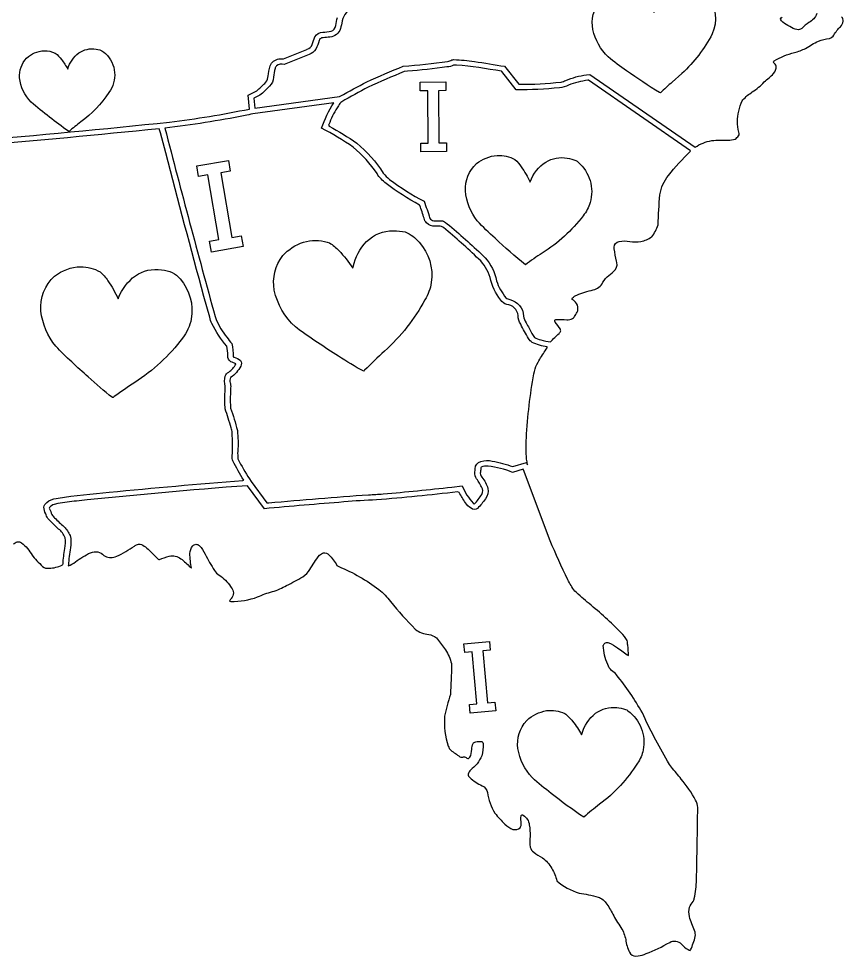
# Model space of a CAD drawing. Extents: x 0.9 to 94, y 1.8 to 57.4.
# Drawn here: x 66.45 to 85.36, y 5.28 to 26.79 of the extents above; entities that cross this region are included whole.
import ezdxf

# ---------------------------------------------------------------- set-up
doc = ezdxf.new("R2010")
doc.units = 0
doc.linetypes.add('0', pattern=[0])
doc.layers.add('1', color=7, linetype='0')

msp = doc.modelspace()

# ---------------------------------------------------------------- linework, layer by layer
at = {"layer": '1'}
for points in [[(81.024353, 26.939346, -0.14901), (81.2985, 27.414087, -0.18923), (81.762039, 27.576298, -0.058611), (81.972481, 27.549782, -0.134539), (82.242416, 27.326639, -0.276992), (82.353096, 26.441353, -0.083082), (81.657738, 25.532623), (81.437706, 25.338058, 0.023845), (81.166924, 25.089699), (81.147003, 25.095261, -0.019576), (80.389595, 25.599312, -0.024613), (79.967377, 25.914139, -0.143265), (79.616066, 26.544304, -0.219817), (79.779701, 27.189156, -0.148303), (80.218216, 27.432484, -0.138417), (80.625259, 27.38871, -0.078254), (80.818306, 27.208897, -0.040333), (81.02282, 26.932053)], [(67.576149, 25.640038, -0.159488), (67.826157, 26.006037, -0.199084), (68.223808, 26.09206), (68.261368, 26.085701, -0.18472), (68.439514, 25.99135, -0.381549), (68.516235, 25.096977, -0.087638), (67.873672, 24.424034, 0.022132), (67.605713, 24.206306), (67.588417, 24.212234, -0.023618), (66.732964, 24.877197, -0.166359), (66.46888, 25.437597, -0.202485), (66.626808, 25.884857, -0.17885), (67.033676, 26.057154, -0.108603), (67.287773, 26.001793, -0.082072), (67.429955, 25.853058, -0.039371), (67.574181, 25.632889)], [(80.715355, 21.681122, 0.10532), (80.967201, 21.787437, 0.093911), (81.111877, 22.059334, -0.016145), (81.154572, 22.753506, -0.138404), (81.350151, 23.195778, -0.030127), (81.849182, 23.745171), (81.858032, 23.762367), (79.517891, 25.378754), (79.500763, 25.37989, 0.058528), (79.058693, 25.268425, -0.104777), (78.853485, 25.208496, -0.030662), (77.859627, 25.162621), (77.525558, 25.580208), (77.520363, 25.58461, 0.023502), (76.485558, 25.72859), (76.453918, 25.728359), (76.42234, 25.726456, -0.09169), (76.270676, 25.684456, -0.016435), (75.363335, 25.585199), (75.287384, 25.577652, 0.010416), (74.46347, 25.219879, 0.008588), (73.855743, 24.885588, 0.085771), (73.780067, 24.794821, 0.057286), (73.581047, 24.411201), (73.55423, 24.345634), (73.569542, 24.326263, -0.027154), (74.201752, 23.938408, -0.074451), (74.810417, 23.248611, 0.066419), (74.956177, 23.105331, 0.042476), (75.744644, 22.602875, -0.023131), (75.873405, 22.222565, 0.293282), (75.972214, 22.156792, 0.015068), (76.14537, 22.153831, -0.15481), (76.234207, 22.118423), (76.277763, 22.08651), (76.33046, 22.044884, -0.017886), (77.147728, 21.304771, -0.138062), (77.406044, 20.778694, 0.084131), (77.622185, 20.383354, 0.148096), (77.709557, 20.350393, -0.33396), (78.027924, 19.968884, 0.133652), (78.086372, 19.813637, -0.010543), (78.217072, 19.567904, 0.035032), (78.278374, 19.479477, 0.100565), (78.42234, 19.420784, 0.027988), (78.648567, 19.374321, -0.045168), (78.841675, 19.566458, 0.114752), (78.879814, 19.629402), (78.877968, 19.646858), (78.871063, 19.66571, 0.035057), (78.750122, 19.82708, -0.165791), (78.743065, 19.871117), (78.752342, 19.881073), (78.769379, 19.888138, -0.051225), (79.018387, 19.883774, 0.131651), (79.153175, 19.913879, 0.13239), (79.207283, 19.980083, 0.018839), (79.269394, 20.089081, 0.178606), (79.24263, 20.260544, 0.044716), (79.142967, 20.350372, -0.317396), (79.145638, 20.384506, -0.104762), (79.250908, 20.449074, -0.048901), (79.623672, 20.567032, 0.231477), (79.845116, 20.743523, -0.075632), (79.986313, 20.901573), (80.057259, 20.961861), (80.07888, 20.981033), (80.098976, 21.000208, 0.279008), (80.16642, 21.194092), (80.160416, 21.230232, -0.037184), (80.108109, 21.509903), (80.108307, 21.545792, -0.382074), (80.217705, 21.676348, -0.125283), (80.467117, 21.680229, 0.087343)], [(71.638939, 24.571404, -0.020942), (69.801842, 24.281853, 0.003676), (70.953354, 19.957573), (70.975716, 19.886597, 0.06474), (71.222244, 19.481668, 0.013047), (71.336609, 19.336411, -0.042652), (71.370888, 19.036293, 0.217489), (71.392685, 19.021652, -0.133964), (71.53331, 18.948059, -0.284584), (71.541969, 18.818275, -0.121454), (71.309677, 18.558968, 0.189412), (71.29982, 18.439526, 0.015871), (71.313576, 18.36602, 0.035662), (71.307159, 17.868797), (71.309471, 17.857925, -0.022584), (71.463814, 17.343109, -0.049187), (71.471367, 16.864391, 0.03748), (71.476349, 16.690628), (71.506416, 16.628439, 0.014259), (71.77655, 16.174454), (72.140976, 15.679886), (72.183662, 15.683083, -0.005595), (74.471558, 15.868019, 0.011963), (74.806007, 15.88773, 0.00737), (76.381973, 16.043898), (76.621468, 16.069855, 0.07916), (76.868217, 15.673894), (76.880539, 15.66425), (76.8937, 15.655785), (76.899498, 15.656891, 0.039468), (77.069138, 15.8745, 0.255844), (77.06543, 16.049011, 0.022954), (76.932777, 16.261848, -0.200821), (76.917213, 16.432121), (76.919357, 16.448738), (76.920731, 16.465446, -0.371077), (77.048561, 16.629715, -0.130151), (77.307419, 16.641792, -0.047588), (77.781265, 16.513405), (78.093254, 16.607002), (78.094315, 16.606979, 0.072257), (78.114929, 16.551872, 0.053853), (78.095062, 16.687325, -0.036646), (78.093071, 17.176361, -0.032831), (78.265976, 18.645195), (78.279289, 18.699295, -0.080909), (78.360687, 18.909544, -0.026955), (78.525383, 19.172268), (78.546761, 19.206476), (78.567688, 19.240967), (78.566971, 19.26088, -0.078959), (78.225487, 19.364885, -0.1374), (78.141983, 19.454445, -0.020249), (77.962608, 19.779198, -0.152969), (77.903481, 19.978638, 0.351192), (77.640732, 20.236023, -0.171554), (77.502304, 20.331894, -0.110303), (77.25782, 20.856632, 0.136022), (76.998978, 21.276566, 0.020209), (76.191376, 21.99704), (76.162315, 22.017967), (76.146133, 22.027397, 0.050753), (76.005035, 22.027622, -0.188634), (75.801552, 22.105265, -0.129345), (75.745079, 22.212021, 0.019318), (75.64801, 22.507065), (75.641953, 22.516243, -0.04076), (74.873505, 23.011894, -0.085979), (74.667343, 23.23661, 0.069621), (74.119392, 23.843971, 0.028982), (73.395767, 24.27961, -0.059525), (73.673645, 24.862274), (71.816986, 24.607933, -0.003351)], [(78.180161, 23.052467, -0.154624), (78.537323, 23.503122, -0.18657), (79.029709, 23.592373, -0.057439), (79.228333, 23.536652), (79.253822, 23.521301), (79.280647, 23.501747, -0.289899), (79.554031, 22.571024, -0.097218), (79.394157, 22.271317, -0.089999), (78.454834, 21.413223, 0.020367), (78.071381, 21.145844, -0.020174), (77.373146, 21.753365, -0.024226), (76.964325, 22.151001, -0.143712), (76.694901, 22.84, -0.218032), (76.947517, 23.466736, -0.146375), (77.420296, 23.654924, -0.138289), (77.829636, 23.558769, -0.072481), (77.975014, 23.391731, -0.048899), (78.175133, 23.038506)], [(74.118401, 21.101463, -0.137303), (74.427696, 21.680277, -0.198109), (75.040596, 21.926073, -0.06077), (75.315323, 21.898132, -0.122856), (75.630547, 21.663929, -0.223977), (75.91153, 20.739466, -0.095278), (75.766693, 20.342171, -0.085621), (74.838097, 19.163055, 0.009035), (74.381149, 18.724951), (74.370735, 18.713251), (74.360489, 18.701401, -0.018938), (73.784134, 19.049652, -0.017903), (72.832626, 19.689501), (72.795113, 19.720911, -0.156431), (72.310204, 20.562025, -0.210838), (72.504227, 21.355751, -0.123143), (72.980492, 21.664686, -0.148836), (73.526199, 21.661865), (73.579849, 21.645653, -0.072533), (73.789223, 21.471786, -0.048769), (74.112, 21.06929, -0.012566)], [(68.738922, 20.387192, -0.140171), (69.125664, 20.893423, -0.194464), (69.726776, 21.02836, -0.055162), (69.972153, 20.967293, -0.109301), (70.152039, 20.819565, -0.228222), (70.406464, 19.900515, -0.117028), (70.205254, 19.462715, -0.08966), (69.111046, 18.446959, 0.00855), (68.640152, 18.122326), (68.625862, 18.111023), (68.61174, 18.099518), (68.596893, 18.099983, -0.018666), (68.045586, 18.570518, -0.02026), (67.297676, 19.275742, -0.141571), (66.958527, 20.081753, -0.234993), (67.272926, 20.884605, -0.158089), (67.868355, 21.100964, -0.124892), (68.317162, 20.983246, -0.071922), (68.492592, 20.78019, -0.044192), (68.730057, 20.363319)], [(79.858315, 12.417953, -0.464953), (79.980995, 12.471573, -0.066151), (80.184578, 12.353944, 0.010894), (80.43541, 12.176788, 0.024441), (80.415405, 12.413669, 0.034479), (80.404808, 12.520401, 0.071116), (80.26207, 12.702682, 0.028655), (79.529442, 13.369888, -0.00968), (79.201439, 13.658493, -0.054025), (79.043365, 13.918213, -0.017853), (78.637527, 14.81221), (78.022919, 16.442139), (78.018219, 16.453995), (77.776321, 16.381432, 0.06144), (77.216179, 16.527008, 0.1192), (77.056297, 16.500114, 0.265811), (77.046707, 16.471672, -0.023798), (77.032013, 16.3601, 0.139601), (77.073448, 16.272095, -0.098945), (77.209183, 16.010735, -0.207635), (77.154335, 15.773842, -0.02521), (76.973114, 15.553848, -0.360436), (76.822128, 15.55663, -0.102121), (76.694801, 15.685966, -0.039073), (76.55365, 15.92289), (76.511307, 15.932105, -0.007947), (74.654076, 15.750038, 0.014729), (73.908531, 15.703011, 0.00215), (72.082474, 15.54866), (71.693893, 16.075935, 0.007596), (67.771729, 15.723603, 0.009415), (67.347534, 15.665245), (67.264626, 15.646652, 0.133678), (67.151962, 15.571845, 0.285761), (67.154648, 15.546585, -0.039592), (67.20871, 15.415169, 0.078914), (67.271835, 15.339749, 0.027672), (67.491158, 15.134869, -0.104156), (67.628273, 14.929993, -0.102096), (67.636818, 14.65081, 0.021278), (67.58744, 14.252383), (67.582764, 14.235687, 0.073104), (67.749336, 14.329315, -0.055681), (68.098434, 14.538134, -0.113053), (68.262138, 14.556259, -0.112098), (68.403641, 14.477263, 0.257332), (68.66217, 14.443657), (68.696991, 14.4561, 0.05238), (69.100792, 14.69115, -0.082474), (69.197098, 14.733932, -0.184704), (69.328278, 14.691933, -0.054965), (69.444778, 14.591758, -0.01131), (69.650818, 14.38649, 0.304231), (69.675797, 14.38298, 0.001829), (69.901192, 14.459652, -0.215234), (70.165405, 14.401497), (70.19619, 14.380272, -0.024963), (70.413971, 14.181198, -0.041078), (70.374123, 14.521194, -0.15134), (70.438866, 14.69903, -0.41584), (70.589775, 14.700439, -0.087932), (70.725906, 14.504975, 0.025452), (70.93998, 14.12675, 0.094617), (71.047363, 14.026283, -0.094921), (71.30687, 13.762398), (71.324913, 13.739455, -0.389563), (71.323364, 13.490238, 0.000074), (71.280457, 13.42885), (71.289474, 13.425194), (71.315681, 13.42128, 0.092551), (71.928116, 13.523079, -0.045605), (72.267204, 13.645302, 0.063595), (72.594231, 13.788971, 0.024059), (72.968681, 13.985553, 0.116343), (73.122215, 14.15197, -0.027054), (73.347961, 14.481407, -0.120893), (73.438972, 14.538087, -0.250241), (73.561432, 14.493195, -0.057142), (73.747475, 14.247116), (73.793327, 14.218475, -0.06509), (74.707352, 13.695046, -0.057633), (74.977112, 13.418327, 0.024157), (75.543297, 12.780022, 0.143877), (75.852509, 12.662666, -0.11254), (76.028488, 12.586288), (76.236771, 12.308617, -0.086309), (76.373314, 11.992477), (76.37571, 11.96582, -0.010403), (76.348, 11.280861, 0.030387), (76.216843, 10.784981, 0.096372), (76.299416, 10.099637, 0.109741), (76.35955, 10.004433, 0.006817), (76.566917, 9.857462, 0.195236), (76.652161, 9.853606, -0.211839), (76.729958, 9.823489, 0.442368), (76.794785, 9.843925, 0.136753), (76.83712, 10.026867, -0.083262), (76.869789, 10.16039, -0.231715), (76.930618, 10.197257, -0.072234), (77.066399, 10.204859, -0.357675), (77.09742, 10.157257, -0.097058), (77.067604, 9.875557, -0.128316), (76.811081, 9.551512, 0.150229), (76.755341, 9.455826, 0.225311), (76.792343, 9.376457, 0.05863), (77.077927, 9.188713, -0.264138), (77.197197, 9.034386, 0.090265), (77.368622, 8.562157, 0.031541), (77.601189, 8.308348, 0.078168), (77.783989, 8.188644, 0.240239), (77.946129, 8.227898, 0.196723), (77.972969, 8.326797, -0.033335), (77.968491, 8.496809), (77.971779, 8.50507, -0.507782), (78.019028, 8.516601, -0.216796), (78.159142, 8.29451, -0.030932), (78.182037, 8.03035, 0.079592), (78.177872, 7.782023, 0.172055), (78.259109, 7.662979, 0.027993), (78.45919, 7.537285, -0.107531), (78.672928, 7.295104, -0.086548), (78.78994, 7.005806, 0.108428), (79.301933, 6.728226, -0.027323), (79.734749, 6.637146, -0.169313), (79.936142, 6.476845, -0.036539), (80.094315, 6.205282, 0.024724), (80.283836, 5.89769, -0.093509), (80.374496, 5.623795, 0.093747), (80.478561, 5.336682, 0.293682), (80.652222, 5.284775, 0.066829), (80.837837, 5.338501, 0.035599), (81.378334, 5.595993, -0.365428), (81.643822, 5.559479, 0.099643), (81.801521, 5.431932), (81.826164, 5.421229), (81.851395, 5.412003), (81.858711, 5.422821, 0.04303), (81.966225, 5.73233, 0.140335), (81.947617, 5.865578, -0.03564), (81.831772, 6.187133, -0.106977), (81.831367, 6.401237, -0.098751), (81.916626, 6.531067, 0.122502), (81.94313, 6.604057, 0.039235), (81.994301, 7.02816, 0.001843), (82.021599, 8.692322, 0.114591), (81.971466, 8.856575, 0.054132), (81.642601, 9.343462, 0.007481), (81.417931, 9.61834), (81.374451, 9.681), (81.326897, 9.755622, -0.025713), (80.751068, 10.864449, 0.041776), (80.157974, 11.735989, 0.065992), (80.046822, 11.835368, -0.129106), (79.957268, 11.972685, -0.09274), (79.856224, 12.408191), (79.857147, 12.413098)], [(79.360985, 10.375717, -0.154593), (79.680099, 10.854081, -0.186536), (80.163528, 10.983309, -0.057441), (80.366043, 10.944016), (80.392708, 10.930809), (80.421036, 10.913498, -0.288807), (80.770386, 10.011559, -0.09532), (80.641357, 9.706932, -0.090956), (79.768829, 8.76445, 0.020385), (79.408539, 8.466591, -0.020158), (78.662949, 9.01496, -0.024205), (78.222969, 9.377823, -0.143721), (77.898094, 10.042474, -0.218048), (78.098602, 10.687775, -0.146379), (78.554398, 10.914004, -0.138314), (78.970215, 10.851654, -0.079638), (79.151093, 10.66983, -0.044703), (79.357124, 10.361397)]]:
    msp.add_lwpolyline(points, format="xyb", close=True, dxfattribs=at)
for points in [[(74.067284, 27.042686, 0.187361), (73.859207, 26.69223, -0.050301), (73.81292, 26.524595, -0.289677), (73.54422, 26.365587, 0.016787), (73.394913, 26.350368, 0.272614), (73.337723, 26.288338, -0.044543), (73.266716, 26.096336, -0.180067), (73.107147, 25.97258), (72.53624, 25.744217, 0.215651), (72.361481, 25.710052, 0.167038), (72.329338, 25.650841, 0.067127), (72.294418, 25.450981, -0.189497), (72.199059, 25.24176, -0.032472), (71.980415, 25.034081), (71.844749, 24.966125), (71.844391, 24.965424), (71.863091, 24.74102), (71.868034, 24.741112), (73.809624, 25.007072), (73.82196, 25.012083, -0.006908), (74.430382, 25.342964, -0.007606), (75.269615, 25.703781, 0.019438), (76.285622, 25.81337, 0.080607), (76.382576, 25.846489, -0.095661), (76.428581, 25.852196, -0.037574), (76.899704, 25.80855, -0.008357), (77.590363, 25.699289), (77.919594, 25.287758, 0.030067), (78.887642, 25.337656, 0.07141), (78.993309, 25.375542, -0.066971), (79.472389, 25.5019), (79.543938, 25.51268), (81.96109, 23.843094, -0.096262), (82.341324, 23.995468, -0.030946), (82.712036, 24.002127, 0.081081), (82.883156, 24.031357), (82.903503, 24.043953, 0.016599), (82.9701, 24.125351, 0.153007), (82.966988, 24.189674, -0.134836), (82.964325, 24.670832, -0.052334), (83.043907, 24.908524), (83.056778, 24.928711, -0.066204), (83.27282, 25.110649, 0.058168), (83.546577, 25.340942, 0.024334), (83.761139, 25.532759, 0.181774), (83.821068, 25.700811, 0.236332), (83.762962, 25.776918, -0.49488), (83.763885, 25.81073), (83.776779, 25.821548, -0.084046), (84.239784, 26.013189, 0.042411), (84.496277, 26.111061, -0.026739), (84.789703, 26.278336, -0.073695), (85.039894, 26.339407, 0.205674), (85.144073, 26.417244, -0.069281), (85.295082, 26.609066, 0.128064), (85.358131, 26.73333, 0.210534), (85.321182, 26.83403, 0.229788)], [(84.749268, 26.907829, -0.199477), (84.570511, 26.703003, 0.046695), (84.410637, 26.57033, -0.276256), (84.256386, 26.552002, -0.079024), (83.940613, 26.742546, -0.152384), (83.92337, 26.788208, -0.290351), (83.959412, 26.823769, -0.150678)], [(65.369041, 23.993095, 0.005662), (69.906502, 24.419609, 0.020698), (71.739418, 24.719955), (71.712784, 25.039467), (71.71347, 25.040245), (71.910255, 25.138634, 0.022343), (72.090652, 25.308418, 0.182028), (72.166039, 25.442421), (72.173233, 25.484207), (72.178764, 25.526247, -0.124465), (72.247223, 25.76944, -0.239733), (72.478287, 25.873678), (72.499939, 25.873812), (72.521576, 25.872978), (73.053329, 26.085678), (73.064842, 26.090256, 0.269288), (73.178574, 26.203888, -0.02453), (73.240082, 26.375603, -0.257874), (73.424675, 26.481956, 0.042363), (73.611938, 26.502855, 0.292061), (73.720215, 26.636925, -0.011167), (73.75898, 26.817947, -0.153532)], [(66.327835, 14.731172, -0.433447), (66.510437, 14.763863, -0.105205), (66.758163, 14.480008), (66.77507, 14.456013, 0.046417), (67.033279, 14.195259, 0.117963), (67.150635, 14.183807, 0.114929), (67.442238, 14.255638, 0.107329), (67.465988, 14.28022, -0.034454), (67.508263, 14.632179, 0.091536), (67.512146, 14.882645, 0.134544), (67.36499, 15.080994, -0.045059), (67.118355, 15.325336, -0.097263), (67.068878, 15.433838, -0.134047), (67.027016, 15.584229, -0.214599), (67.092453, 15.689339, -0.147493), (67.311096, 15.784851), (67.356598, 15.792893, -0.01417), (68.521698, 15.928123, -0.004625), (71.588226, 16.193863), (71.610718, 16.204323, -0.031327), (71.361305, 16.643265, -0.106788), (71.346596, 16.760452, 0.022118), (71.345337, 17.289299, 0.047627), (71.321037, 17.404266, 0.002272), (71.1856, 17.841042, -0.046389), (71.17939, 18.184809, -0.004896), (71.187416, 18.358925, -0.147089), (71.186394, 18.592545, -0.178536), (71.266014, 18.681999, 0.10449), (71.427582, 18.867245), (71.42907, 18.873283, 0.006712), (71.316406, 18.919571, -0.303571), (71.243904, 19.064156, 0.042699), (71.220161, 19.280716, -0.057588), (70.877739, 19.796482, -0.045307), (70.828438, 19.940025), (70.696159, 20.418045, -0.002932), (69.821175, 23.714708), (69.700623, 24.174795), (69.671494, 24.267809, -0.004501), (65.467896, 23.874512, -0.274619)]]:
    msp.add_lwpolyline(points, format="xyb", dxfattribs=at)
for points in [[(75.842773, 23.939514), (75.831505, 25.137657), (75.659195, 25.136032), (75.65731, 25.335915), (76.243172, 25.341423), (76.245056, 25.141548), (76.072739, 25.139923), (76.084015, 23.94178), (76.256325, 23.943398), (76.258202, 23.743523), (75.67234, 23.738014), (75.670464, 23.937889)], [(71.03994, 21.721916), (70.787209, 23.205566), (70.573837, 23.16922), (70.531677, 23.416733), (71.257141, 23.540306), (71.299301, 23.292801), (71.08593, 23.256454), (71.338661, 21.772797), (71.55204, 21.809143), (71.5942, 21.561638), (70.868736, 21.438057), (70.826569, 21.685562)], [(76.958885, 11.068604), (76.849648, 12.26181), (76.678047, 12.246101), (76.659821, 12.445152), (77.243263, 12.498566), (77.26149, 12.299515), (77.08989, 12.283806), (77.199127, 11.090591), (77.370728, 11.106308), (77.388954, 10.907249), (76.805504, 10.853836), (76.787285, 11.052895)]]:
    msp.add_lwpolyline(points, close=True, dxfattribs=at)

doc.saveas('drawing.dxf')
